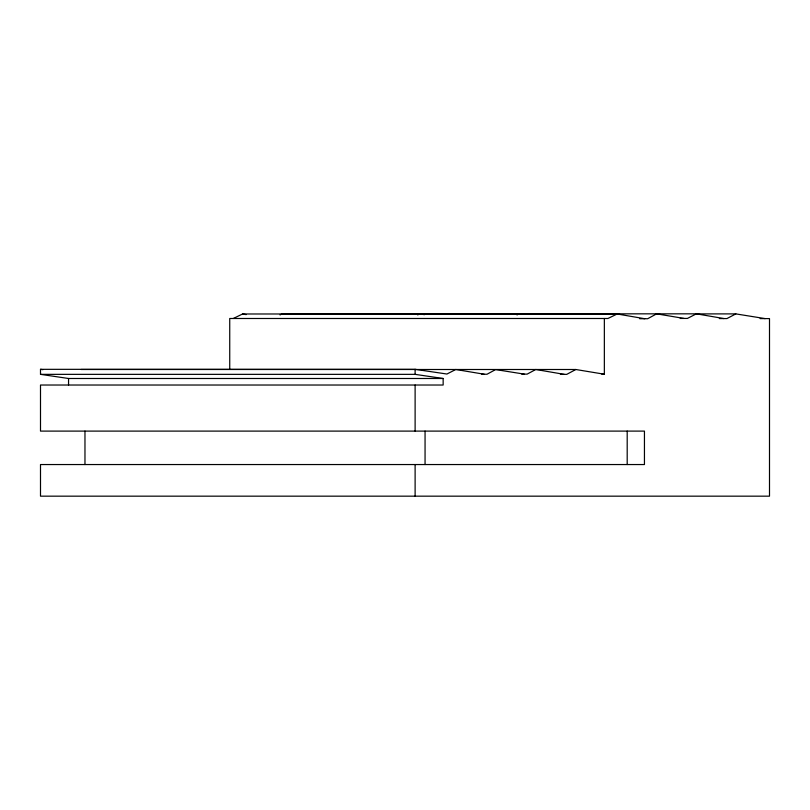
<?xml version="1.0" encoding="UTF-8"?>
<svg xmlns="http://www.w3.org/2000/svg" width="810" height="810" viewBox="0 0 810 810"><rect width="100%" height="100%" fill="white"/><g stroke="black" fill="none" stroke-linecap="round" stroke-linejoin="round"><path stroke-width="1.21" d="M280.037 314.928L282.032 313.845L696.377 313.834L723.948 318.563M417.687 314.928L419.681 313.845L424.47 314.655M516.993 314.928L518.987 313.845M604.351 318.492L604.351 374.23L575.809 369.502L566.747 374.362L560.419 374.362M765.156 318.603L735.834 313.895L726.945 318.563L719.351 318.563M696.377 313.834L687.417 318.431L680.197 318.431M233.32 318.492L242.565 313.986L617.169 313.986L644.73 318.725M617.169 313.986L607.935 318.492L229.736 318.492L229.736 369.309M696.6 313.895L735.834 313.895M760.094 318.603L769.5 318.603L769.5 496.166L40.5 496.166L40.5 464.545L644.446 464.545L644.446 431.102L40.5 431.102L40.5 385.023L443.151 385.023L443.151 378.493L415.115 374.352L40.5 374.352L40.5 369.33L415.115 369.33L446.928 374.028L455.757 369.492L484.258 374.24M639.667 318.725L647.666 318.725L656.647 313.845L683.994 318.431M81.142 369.492L575.809 369.502M521.711 374.119L527.158 374.119L535.764 369.492L564.276 374.362M481.727 374.24L487.012 374.24L495.599 369.573L524.242 374.119M601.82 374.23L604.351 374.23M40.5 374.352L68.546 378.493L443.151 378.493M40.5 369.33L42.95 369.684M242.565 313.986L246.159 314.604M627.193 431.102L627.193 464.545M425.058 431.102L425.058 464.545M415.115 369.33L415.115 374.352M415.115 385.023L415.115 431.102M415.115 464.545L415.115 496.166M84.969 431.102L84.969 464.545M68.546 378.493L68.546 385.023"/></g></svg>
